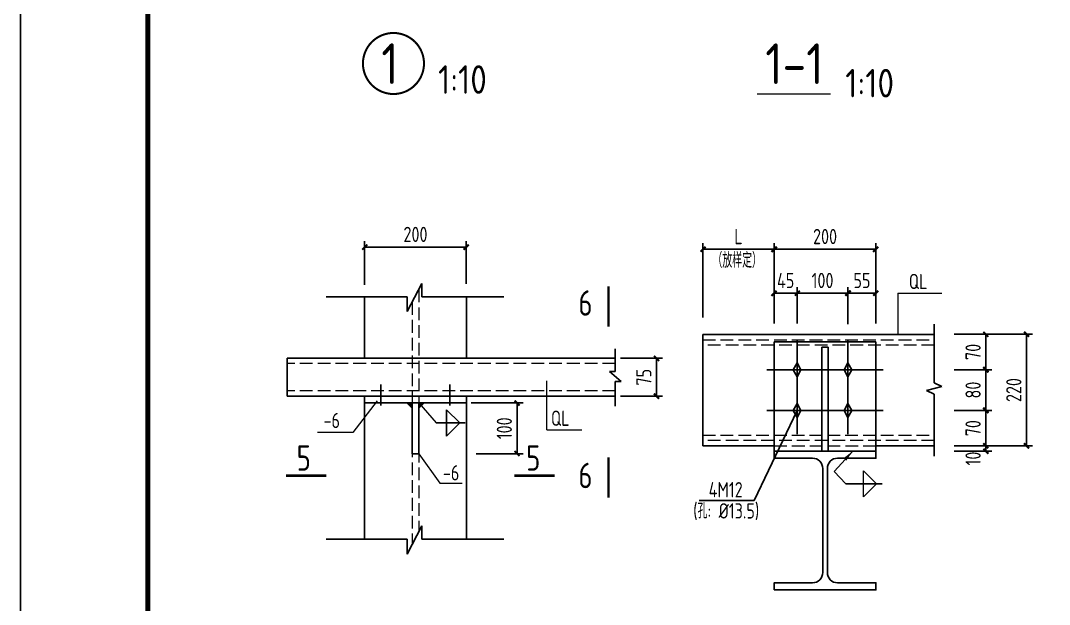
# Model space of a CAD drawing. Header units: millimetres. Extents: x 866561 to 876967, y 40200 to 44891.
# Drawn here: x 874159.4 to 874361.6, y 40578.3 to 40693.1 of the extents above; entities that cross this region are included whole.
import ezdxf

# ---------------------------------------------------------------- set-up
doc = ezdxf.new("R2010")
doc.units = ezdxf.units.MM
doc.header["$LTSCALE"] = 1000
doc.header["$MEASUREMENT"] = 0
doc.linetypes.add('DASH', pattern=[0.35, 0.25, -0.1])
doc.linetypes.add('DOTE', pattern=[2.42, 2, -0.2, 0.02, -0.2])
for name, color, linetype, lineweight in [('1', 4, 'Continuous', 70), ('D3', 62, 'Continuous', 9), ('LZ', 64, 'Continuous', 9), ('数字', 3, 'Continuous', 9)]:
    doc.layers.add(name, color=color, linetype=linetype, lineweight=lineweight)
for name, color, linetype in [('D1', 112, 'Continuous'), ('D2', 6, 'Continuous'), ('DIM', 7, 'Continuous'), ('DOTE', 1, 'DOTE'), ('GJ', 6, 'Continuous'), ('Prof', 2, 'Continuous'), ('PUB_DIM', 3, 'Continuous'), ('THIN', 7, 'Continuous'), ('文字', 7, 'Continuous'), ('桩', 6, 'Continuous')]:
    doc.layers.add(name, color=color, linetype=linetype)
doc.styles.add('GBHZ', font='gbenor.shx', dxfattribs={"width": 0.9, "bigfont": 'gbcbig.shx'})
doc.dimstyles.new('Y10', dxfattribs={"dimscale": 0, "dimtxt": 3, "dimasz": 0.01, "dimexe": 1.2, "dimexo": 1, "dimgap": 1, "dimtad": 1, "dimdec": 0, "dimlfac": 10, "dimzin": 0, "dimdsep": 46, "dimtxsty": 'GBHZ', "dimblk1": 'DX', "dimblk2": 'DX', "dimsah": 1, "dimcen": 0.09, "dimdle": 1, "dimadec": 0, "dimazin": 0, "dimtfac": 1, "dimtdec": 0, "dimtix": 1, "dimtmove": 2, "dimatfit": 3, "dimldrblk": 'DX', "dimfxl": 0, "dimtolj": 1, "dimtzin": 0, "dimarcsym": 0})

# ---------------------------------------------------------------- blocks, each defined once
blk = doc.blocks.new('DX')
at = {"color": 0, "linetype": 'ByBlock', "const_width": 40}
blk.add_lwpolyline([(-54, -51), (46, 49)], dxfattribs=at)
blk = doc.blocks.new('*D868')
at = {"layer": 'Defpoints', "color": 0, "linetype": 'ByBlock'}
for p in [(874293.47, 40648.09), (874307.5, 40638.91), (874293.47, 40633.67)]:
    blk.add_point(p, dxfattribs=at)
at = {"layer": 'DIM', "color": 0, "linetype": 'ByBlock', "lineweight": -2}
for p, q in [((874293.47, 40634.67), (874293.47, 40649.29)), ((874307.5, 40639.91), (874307.5, 40649.29)), ((874307.49, 40648.09), (874293.48, 40648.09))]:
    blk.add_line(p, q, dxfattribs=at)
at = {"layer": 'DIM', "color": 0, "linetype": 'ByBlock', "lineweight": -2, "xscale": 0.01, "yscale": 0.01, "zscale": 0.01, "rotation": 180}
blk.add_blockref('DX', (874293.47, 40648.09), dxfattribs=at)
at = {"layer": 'DIM', "color": 0, "linetype": 'ByBlock', "lineweight": -2, "xscale": 0.01, "yscale": 0.01, "zscale": 0.01}
blk.add_blockref('DX', (874307.5, 40648.09), dxfattribs=at)
at = {"layer": 'DIM', "color": 0, "linetype": 'ByBlock', "insert": (874300.48, 40650.59), "char_height": 3, "attachment_point": 5, "style": 'GBHZ'}
blk.add_mtext('\\A1;L', dxfattribs=at)
blk = doc.blocks.new('*D869')
at = {"layer": 'Defpoints', "color": 0, "linetype": 'ByBlock'}
for p in [(874246.98, 40648.51), (874226.98, 40640.08), (874246.98, 40640.29)]:
    blk.add_point(p, dxfattribs=at)
at = {"layer": 'DIM', "color": 0, "linetype": 'ByBlock', "lineweight": -2}
for p, q in [((874226.98, 40641.08), (874226.98, 40649.71)), ((874226.99, 40648.51), (874246.97, 40648.51)), ((874246.98, 40641.29), (874246.98, 40649.71))]:
    blk.add_line(p, q, dxfattribs=at)
at = {"layer": 'DIM', "color": 0, "linetype": 'ByBlock', "lineweight": -2, "xscale": 0.01, "yscale": 0.01, "zscale": 0.01, "rotation": 180}
blk.add_blockref('DX', (874226.98, 40648.51), dxfattribs=at)
at = {"layer": 'DIM', "color": 0, "linetype": 'ByBlock', "lineweight": -2, "xscale": 0.01, "yscale": 0.01, "zscale": 0.01}
blk.add_blockref('DX', (874246.98, 40648.51), dxfattribs=at)
at = {"layer": 'DIM', "color": 0, "linetype": 'ByBlock', "insert": (874236.98, 40651.01), "char_height": 3, "attachment_point": 5, "style": 'GBHZ'}
blk.add_mtext('\\A1;200', dxfattribs=at)
blk = doc.blocks.new('*D870')
at = {"layer": 'Defpoints', "color": 0, "linetype": 'ByBlock'}
for p in [(874246.9, 40617.89), (874247.9, 40607.89), (874256.95, 40607.89)]:
    blk.add_point(p, dxfattribs=at)
at = {"layer": 'DIM', "color": 0, "linetype": 'ByBlock', "lineweight": -2}
for p, q in [((874247.9, 40617.89), (874258.15, 40617.89)), ((874256.95, 40617.88), (874256.95, 40607.9)), ((874248.9, 40607.89), (874258.15, 40607.89))]:
    blk.add_line(p, q, dxfattribs=at)
at = {"layer": 'DIM', "color": 0, "linetype": 'ByBlock', "lineweight": -2, "xscale": 0.01, "yscale": 0.01, "zscale": 0.01}
for p, rotation in [((874256.95, 40617.89), 90), ((874256.95, 40607.89), 270)]:
    blk.add_blockref('DX', p, dxfattribs=dict(at, rotation=rotation))
at = {"layer": 'DIM', "color": 0, "linetype": 'ByBlock', "insert": (874254.45, 40612.89), "char_height": 3, "attachment_point": 5, "rotation": 90, "style": 'GBHZ'}
blk.add_mtext('\\A1;100', dxfattribs=at)
blk = doc.blocks.new('*D871')
at = {"layer": 'Defpoints', "color": 0, "linetype": 'ByBlock'}
for p in [(874276.27, 40626.68), (874276.27, 40619.18), (874284.37, 40619.18)]:
    blk.add_point(p, dxfattribs=at)
at = {"layer": 'DIM', "color": 0, "linetype": 'ByBlock', "lineweight": -2}
for p, q in [((874277.27, 40626.68), (874285.57, 40626.68)), ((874284.37, 40626.67), (874284.37, 40619.19)), ((874277.27, 40619.18), (874285.57, 40619.18))]:
    blk.add_line(p, q, dxfattribs=at)
at = {"layer": 'DIM', "color": 0, "linetype": 'ByBlock', "lineweight": -2, "xscale": 0.01, "yscale": 0.01, "zscale": 0.01}
for p, rotation in [((874284.37, 40626.68), 90), ((874284.37, 40619.18), 270)]:
    blk.add_blockref('DX', p, dxfattribs=dict(at, rotation=rotation))
at = {"layer": 'DIM', "color": 0, "linetype": 'ByBlock', "insert": (874281.87, 40622.93), "char_height": 3, "attachment_point": 5, "rotation": 90, "style": 'GBHZ'}
blk.add_mtext('\\A1;75', dxfattribs=at)
blk = doc.blocks.new('*D872')
at = {"layer": 'Defpoints', "color": 0, "linetype": 'ByBlock'}
for p in [(874341.86, 40609.41), (874341.86, 40608.41), (874349.1, 40609.41)]:
    blk.add_point(p, dxfattribs=at)
at = {"layer": 'DIM', "color": 0, "linetype": 'ByBlock', "lineweight": -2}
for p, q in [((874342.86, 40609.41), (874350.3, 40609.41)), ((874342.86, 40608.41), (874350.3, 40608.41)), ((874349.1, 40609.42), (874349.1, 40609.43)), ((874349.1, 40608.41), (874349.1, 40609.41)), ((874349.1, 40608.4), (874349.1, 40608.39))]:
    blk.add_line(p, q, dxfattribs=at)
at = {"layer": 'DIM', "color": 0, "linetype": 'ByBlock', "lineweight": -2, "xscale": 0.01, "yscale": 0.01, "zscale": 0.01}
for p, rotation in [((874349.1, 40609.41), 270), ((874349.1, 40608.41), 90)]:
    blk.add_blockref('DX', p, dxfattribs=dict(at, rotation=rotation))
at = {"layer": 'DIM', "color": 0, "linetype": 'ByBlock', "insert": (874346.6, 40606.94), "char_height": 3, "attachment_point": 5, "rotation": 90, "style": 'GBHZ'}
blk.add_mtext('\\A1;10', dxfattribs=at)
blk = doc.blocks.new('*D873')
at = {"layer": 'Defpoints', "color": 0, "linetype": 'ByBlock'}
for p in [(874341.86, 40616.41), (874349.1, 40616.41), (874341.86, 40609.41)]:
    blk.add_point(p, dxfattribs=at)
at = {"layer": 'DIM', "color": 0, "linetype": 'ByBlock', "lineweight": -2}
for p, q in [((874342.86, 40616.41), (874350.3, 40616.41)), ((874349.1, 40609.42), (874349.1, 40616.4)), ((874342.86, 40609.41), (874350.3, 40609.41))]:
    blk.add_line(p, q, dxfattribs=at)
at = {"layer": 'DIM', "color": 0, "linetype": 'ByBlock', "lineweight": -2, "xscale": 0.01, "yscale": 0.01, "zscale": 0.01}
for p, rotation in [((874349.1, 40616.41), 90), ((874349.1, 40609.41), 270)]:
    blk.add_blockref('DX', p, dxfattribs=dict(at, rotation=rotation))
at = {"layer": 'DIM', "color": 0, "linetype": 'ByBlock', "insert": (874346.6, 40612.91), "char_height": 3, "attachment_point": 5, "rotation": 90, "style": 'GBHZ'}
blk.add_mtext('\\A1;70', dxfattribs=at)
blk = doc.blocks.new('*D874')
at = {"layer": 'Defpoints', "color": 0, "linetype": 'ByBlock'}
for p in [(874341.86, 40624.41), (874349.1, 40624.41), (874341.86, 40616.41)]:
    blk.add_point(p, dxfattribs=at)
at = {"layer": 'DIM', "color": 0, "linetype": 'ByBlock', "lineweight": -2}
for p, q in [((874342.86, 40624.41), (874350.3, 40624.41)), ((874349.1, 40616.42), (874349.1, 40624.4)), ((874342.86, 40616.41), (874350.3, 40616.41))]:
    blk.add_line(p, q, dxfattribs=at)
at = {"layer": 'DIM', "color": 0, "linetype": 'ByBlock', "lineweight": -2, "xscale": 0.01, "yscale": 0.01, "zscale": 0.01}
for p, rotation in [((874349.1, 40624.41), 90), ((874349.1, 40616.41), 270)]:
    blk.add_blockref('DX', p, dxfattribs=dict(at, rotation=rotation))
at = {"layer": 'DIM', "color": 0, "linetype": 'ByBlock', "insert": (874346.6, 40620.41), "char_height": 3, "attachment_point": 5, "rotation": 90, "style": 'GBHZ'}
blk.add_mtext('\\A1;80', dxfattribs=at)
blk = doc.blocks.new('*D875')
at = {"layer": 'Defpoints', "color": 0, "linetype": 'ByBlock'}
for p in [(874341.86, 40631.41), (874349.1, 40631.41), (874341.86, 40624.41)]:
    blk.add_point(p, dxfattribs=at)
at = {"layer": 'DIM', "color": 0, "linetype": 'ByBlock', "lineweight": -2}
for p, q in [((874342.86, 40631.41), (874350.3, 40631.41)), ((874349.1, 40624.42), (874349.1, 40631.4)), ((874342.86, 40624.41), (874350.3, 40624.41))]:
    blk.add_line(p, q, dxfattribs=at)
at = {"layer": 'DIM', "color": 0, "linetype": 'ByBlock', "lineweight": -2, "xscale": 0.01, "yscale": 0.01, "zscale": 0.01}
for p, rotation in [((874349.1, 40631.41), 90), ((874349.1, 40624.41), 270)]:
    blk.add_blockref('DX', p, dxfattribs=dict(at, rotation=rotation))
at = {"layer": 'DIM', "color": 0, "linetype": 'ByBlock', "insert": (874346.6, 40627.91), "char_height": 3, "attachment_point": 5, "rotation": 90, "style": 'GBHZ'}
blk.add_mtext('\\A1;70', dxfattribs=at)
blk = doc.blocks.new('*D876')
at = {"layer": 'Defpoints', "color": 0, "linetype": 'ByBlock'}
for p in [(874341.86, 40631.41), (874341.86, 40609.41), (874357.1, 40609.41)]:
    blk.add_point(p, dxfattribs=at)
at = {"layer": 'DIM', "color": 0, "linetype": 'ByBlock', "lineweight": -2}
for p, q in [((874342.86, 40631.41), (874358.3, 40631.41)), ((874357.1, 40631.4), (874357.1, 40609.42)), ((874342.86, 40609.41), (874358.3, 40609.41))]:
    blk.add_line(p, q, dxfattribs=at)
at = {"layer": 'DIM', "color": 0, "linetype": 'ByBlock', "lineweight": -2, "xscale": 0.01, "yscale": 0.01, "zscale": 0.01}
for p, rotation in [((874357.1, 40631.41), 90), ((874357.1, 40609.41), 270)]:
    blk.add_blockref('DX', p, dxfattribs=dict(at, rotation=rotation))
at = {"layer": 'DIM', "color": 0, "linetype": 'ByBlock', "insert": (874354.6, 40620.41), "char_height": 3, "attachment_point": 5, "rotation": 90, "style": 'GBHZ'}
blk.add_mtext('\\A1;220', dxfattribs=at)
blk = doc.blocks.new('*D877')
at = {"layer": 'Defpoints', "color": 0, "linetype": 'ByBlock'}
for p in [(874312, 40639.45), (874307.5, 40632.5), (874312, 40632.5)]:
    blk.add_point(p, dxfattribs=at)
at = {"layer": 'DIM', "color": 0, "linetype": 'ByBlock', "lineweight": -2}
for p, q in [((874307.5, 40633.5), (874307.5, 40640.65)), ((874312, 40633.5), (874312, 40640.65)), ((874307.49, 40639.45), (874307.48, 40639.45)), ((874307.5, 40639.45), (874312, 40639.45)), ((874312.01, 40639.45), (874312.02, 40639.45))]:
    blk.add_line(p, q, dxfattribs=at)
at = {"layer": 'DIM', "color": 0, "linetype": 'ByBlock', "lineweight": -2, "xscale": 0.01, "yscale": 0.01, "zscale": 0.01}
blk.add_blockref('DX', (874307.5, 40639.45), dxfattribs=at)
at = {"layer": 'DIM', "color": 0, "linetype": 'ByBlock', "lineweight": -2, "xscale": 0.01, "yscale": 0.01, "zscale": 0.01, "rotation": 180}
blk.add_blockref('DX', (874312, 40639.45), dxfattribs=at)
at = {"layer": 'DIM', "color": 0, "linetype": 'ByBlock', "insert": (874309.75, 40641.95), "char_height": 3, "attachment_point": 5, "style": 'GBHZ'}
blk.add_mtext('\\A1;45', dxfattribs=at)
blk = doc.blocks.new('*D878')
at = {"layer": 'Defpoints', "color": 0, "linetype": 'ByBlock'}
for p in [(874312, 40639.45), (874312, 40632.5), (874322, 40632.36)]:
    blk.add_point(p, dxfattribs=at)
at = {"layer": 'DIM', "color": 0, "linetype": 'ByBlock', "lineweight": -2}
for p, q in [((874312, 40633.5), (874312, 40640.65)), ((874322, 40633.36), (874322, 40640.65)), ((874321.99, 40639.45), (874312.01, 40639.45))]:
    blk.add_line(p, q, dxfattribs=at)
at = {"layer": 'DIM', "color": 0, "linetype": 'ByBlock', "lineweight": -2, "xscale": 0.01, "yscale": 0.01, "zscale": 0.01, "rotation": 180}
blk.add_blockref('DX', (874312, 40639.45), dxfattribs=at)
at = {"layer": 'DIM', "color": 0, "linetype": 'ByBlock', "lineweight": -2, "xscale": 0.01, "yscale": 0.01, "zscale": 0.01}
blk.add_blockref('DX', (874322, 40639.45), dxfattribs=at)
at = {"layer": 'DIM', "color": 0, "linetype": 'ByBlock', "insert": (874317, 40641.95), "char_height": 3, "attachment_point": 5, "style": 'GBHZ'}
blk.add_mtext('\\A1;100', dxfattribs=at)
blk = doc.blocks.new('*D879')
at = {"layer": 'Defpoints', "color": 0, "linetype": 'ByBlock'}
for p in [(874322, 40639.45), (874322, 40632.5), (874327.5, 40632.5)]:
    blk.add_point(p, dxfattribs=at)
at = {"layer": 'DIM', "color": 0, "linetype": 'ByBlock', "lineweight": -2}
for p, q in [((874322, 40633.5), (874322, 40640.65)), ((874327.5, 40633.5), (874327.5, 40640.65)), ((874327.49, 40639.45), (874322.01, 40639.45))]:
    blk.add_line(p, q, dxfattribs=at)
at = {"layer": 'DIM', "color": 0, "linetype": 'ByBlock', "lineweight": -2, "xscale": 0.01, "yscale": 0.01, "zscale": 0.01, "rotation": 180}
blk.add_blockref('DX', (874322, 40639.45), dxfattribs=at)
at = {"layer": 'DIM', "color": 0, "linetype": 'ByBlock', "lineweight": -2, "xscale": 0.01, "yscale": 0.01, "zscale": 0.01}
blk.add_blockref('DX', (874327.5, 40639.45), dxfattribs=at)
at = {"layer": 'DIM', "color": 0, "linetype": 'ByBlock', "insert": (874324.75, 40641.95), "char_height": 3, "attachment_point": 5, "style": 'GBHZ'}
blk.add_mtext('\\A1;55', dxfattribs=at)
blk = doc.blocks.new('*D880')
at = {"layer": 'Defpoints', "color": 0, "linetype": 'ByBlock'}
for p in [(874327.5, 40648.09), (874307.5, 40634.5), (874327.5, 40634.5)]:
    blk.add_point(p, dxfattribs=at)
at = {"layer": 'DIM', "color": 0, "linetype": 'ByBlock', "lineweight": -2}
for p, q in [((874307.5, 40635.5), (874307.5, 40649.29)), ((874327.5, 40635.5), (874327.5, 40649.29)), ((874307.51, 40648.09), (874327.49, 40648.09))]:
    blk.add_line(p, q, dxfattribs=at)
at = {"layer": 'DIM', "color": 0, "linetype": 'ByBlock', "lineweight": -2, "xscale": 0.01, "yscale": 0.01, "zscale": 0.01, "rotation": 180}
blk.add_blockref('DX', (874307.5, 40648.09), dxfattribs=at)
at = {"layer": 'DIM', "color": 0, "linetype": 'ByBlock', "lineweight": -2, "xscale": 0.01, "yscale": 0.01, "zscale": 0.01}
blk.add_blockref('DX', (874327.5, 40648.09), dxfattribs=at)
at = {"layer": 'DIM', "color": 0, "linetype": 'ByBlock', "insert": (874317.5, 40650.59), "char_height": 3, "attachment_point": 5, "style": 'GBHZ'}
blk.add_mtext('\\A1;200', dxfattribs=at)

msp = doc.modelspace()

# ---------------------------------------------------------------- linework, layer by layer
for p, q in [((874159.353, 40208.139), (874159.353, 40802.139)), ((874159.353, 40802.139), (874159.353, 40208.139))]:
    msp.add_line(p, q)
at = {"color": 0, "const_width": 1}
msp.add_lwpolyline([(874990.353, 40218.139), (874184.353, 40218.139), (874184.353, 40792.139), (874990.353, 40792.139)], close=True, dxfattribs=at)
at = {"linetype": 'ByBlock', "ltscale": 0.5, "const_width": 0.4}
msp.add_lwpolyline([(874226.655, 40684.617, 1), (874238.655, 40684.617, 1)], format="xyb", close=True, dxfattribs=at)
at = {"layer": '1', "const_width": 0.48}
for points in [[(874274.907, 40640.802), (874274.907, 40632.88)], [(874274.907, 40607.18), (874274.907, 40599.258)], [(874211.531, 40603.579), (874219.453, 40603.579)], [(874256.397, 40603.579), (874264.319, 40603.579)]]:
    msp.add_lwpolyline(points, dxfattribs=at)
at = {"layer": 'D1'}
for p, q in [((874235.38, 40635.835), (874238.255, 40641.385)), ((874238.255, 40641.385), (874238.255, 40638.768)), ((874219.453, 40638.768), (874235.38, 40638.768)), ((874235.38, 40638.768), (874235.38, 40635.835)), ((874238.255, 40638.768), (874254.363, 40638.768)), ((874276.266, 40628.495), (874276.266, 40624.066)), ((874277.39, 40622.085), (874275.142, 40624.066)), ((874275.142, 40624.066), (874276.266, 40624.066)), ((874276.266, 40622.085), (874276.266, 40617.25)), ((874276.266, 40622.085), (874277.39, 40622.085)), ((874243.108, 40616.5), (874243.108, 40611.362)), ((874243.108, 40616.5), (874245.677, 40613.931)), ((874241.078, 40613.931), (874246.758, 40613.931)), ((874243.108, 40611.362), (874245.677, 40613.931)), ((874325.023, 40604.527), (874327.592, 40601.957)), ((874321.563, 40601.957), (874328.709, 40601.957)), ((874325.023, 40599.388), (874327.592, 40601.957)), ((874235.38, 40588.149), (874238.255, 40593.699)), ((874238.255, 40593.699), (874238.255, 40591.081)), ((874219.453, 40591.081), (874235.38, 40591.081)), ((874235.38, 40591.081), (874235.38, 40588.149)), ((874238.255, 40591.081), (874254.363, 40591.081))]:
    msp.add_line(p, q, dxfattribs=at)
at = {"layer": 'D1', "color": 251}
for p, q in [((874311.996, 40616.406), (874303.584, 40598.69)), ((874303.584, 40598.69), (874292.761, 40598.69))]:
    msp.add_line(p, q, dxfattribs=at)
at = {"layer": 'D2'}
for p, q in [((874226.984, 40638.768), (874226.984, 40626.675)), ((874246.984, 40638.768), (874246.984, 40626.675)), ((874338.961, 40631.363), (874293.463, 40631.363)), ((874307.496, 40631.363), (874327.496, 40631.363)), ((874307.496, 40629.871), (874307.496, 40608.409)), ((874327.496, 40629.871), (874307.496, 40629.871)), ((874316.854, 40608.409), (874316.854, 40628.871)), ((874316.854, 40628.871), (874318.138, 40628.871)), ((874318.138, 40608.409), (874318.138, 40628.871)), ((874327.496, 40629.871), (874327.496, 40608.409)), ((874211.781, 40626.675), (874237.626, 40626.675)), ((874276.266, 40626.675), (874237.626, 40626.675)), ((874276.266, 40619.177), (874211.781, 40619.177)), ((874226.984, 40619.177), (874226.984, 40617.892)), ((874226.984, 40619.177), (874246.984, 40619.177)), ((874226.984, 40619.177), (874226.984, 40591.081)), ((874246.984, 40619.177), (874246.984, 40617.892)), ((874246.984, 40619.177), (874246.984, 40591.081)), ((874226.984, 40617.892), (874246.984, 40617.892)), ((874236.341, 40617.892), (874236.341, 40607.889)), ((874237.626, 40607.889), (874237.626, 40617.892)), ((874293.463, 40609.409), (874307.496, 40609.409)), ((874338.961, 40609.409), (874327.496, 40609.409)), ((874236.341, 40607.889), (874237.626, 40607.889))]:
    msp.add_line(p, q, dxfattribs=at)
at = {"layer": 'D2', "linetype": 'Continuous'}
for p, q in [((874293.463, 40631.363), (874293.463, 40609.409)), ((874230.203, 40621.497), (874230.203, 40617.357)), ((874243.765, 40621.497), (874243.765, 40617.357))]:
    msp.add_line(p, q, dxfattribs=at)
at = {"layer": 'D3'}
for p, q in [((874331.817, 40639.473), (874340.432, 40639.473)), ((874331.817, 40639.473), (874331.817, 40631.363)), ((874262.82, 40612.581), (874262.82, 40622.246)), ((874229.453, 40618.32), (874224.692, 40612.095)), ((874235.271, 40617.892), (874236.341, 40616.821)), ((874237.626, 40617.892), (874241.078, 40613.931)), ((874238.697, 40617.892), (874237.626, 40616.821)), ((874224.692, 40612.095), (874217.738, 40612.095)), ((874262.82, 40612.581), (874269.668, 40612.581)), ((874319.271, 40604.427), (874322.941, 40608.409)), ((874237.626, 40607.889), (874241.793, 40602.076)), ((874319.271, 40604.427), (874321.563, 40601.957)), ((874325.023, 40599.388), (874325.023, 40604.527)), ((874241.793, 40602.076), (874246.131, 40602.076))]:
    msp.add_line(p, q, dxfattribs=at)
for points in [[(874235.271, 40617.892), (874236.341, 40617.892), (874236.341, 40616.821), (874236.341, 40617.892)], [(874238.697, 40617.892), (874237.626, 40617.892), (874237.626, 40616.821), (874237.626, 40617.892)], [(874321.678, 40606.516), (874322.941, 40608.409), (874321.678, 40606.516), (874321.129, 40606.996)]]:
    msp.add_solid(points, dxfattribs=at)
at = {"layer": 'DOTE', "linetype": 'DOTE', "ltscale": 5}
for p, q in [((874311.996, 40611.731), (874311.996, 40630.292)), ((874321.996, 40611.731), (874321.996, 40630.292)), ((874306.045, 40624.409), (874328.947, 40624.409)), ((874306.045, 40616.406), (874328.947, 40616.406))]:
    msp.add_line(p, q, dxfattribs=at)
at = {"layer": 'GJ', "linetype": 'Continuous'}
msp.add_line((874211.781, 40619.177), (874211.781, 40626.675), dxfattribs=at)
at = {"layer": 'LZ', "linetype": 'DASH', "ltscale": 0.01}
for p, q in [((874237.626, 40640.17), (874237.626, 40592.484)), ((874236.341, 40637.691), (874236.341, 40590.005)), ((874293.463, 40630.292), (874338.961, 40630.292)), ((874338.961, 40629.222), (874293.463, 40629.222)), ((874276.266, 40625.605), (874211.781, 40625.605)), ((874276.266, 40620.247), (874211.781, 40620.247)), ((874293.463, 40611.55), (874338.961, 40611.55)), ((874338.961, 40610.48), (874293.463, 40610.48)), ((874307.496, 40609.409), (874327.496, 40609.409))]:
    msp.add_line(p, q, dxfattribs=at)
at = {"layer": 'Prof'}
msp.add_lwpolyline([(874307.496, 40581.107), (874327.496, 40581.107), (874327.496, 40582.507), (874319.946, 40582.507, -0.4142136), (874317.946, 40584.507), (874317.946, 40605.009, -0.4142136), (874319.946, 40607.009), (874327.496, 40607.009), (874327.496, 40608.409), (874307.496, 40608.409), (874307.496, 40607.009), (874315.046, 40607.009, -0.4142136), (874317.046, 40605.009), (874317.046, 40584.507, -0.4142136), (874315.046, 40582.507), (874307.496, 40582.507)], format="xyb", close=True, dxfattribs=at)
at = {"layer": 'THIN', "linetype": 'ByBlock'}
for p, q in [((874338.961, 40633.363), (874338.961, 40621.842)), ((874340.461, 40621.092), (874337.461, 40620.342)), ((874337.461, 40620.342), (874338.961, 40619.592)), ((874338.961, 40621.842), (874340.461, 40621.092)), ((874338.961, 40619.592), (874338.961, 40607.409))]:
    msp.add_line(p, q, dxfattribs=at)
at = {"layer": '文字', "color": 6, "const_width": 0.32}
msp.add_lwpolyline([(874304.131, 40678.617), (874318.589, 40678.617)], dxfattribs=at)
at = {"layer": '桩'}
for p, q in [((874311.247, 40624.409), (874311.996, 40625.791)), ((874311.247, 40624.409), (874311.996, 40623.028)), ((874312.745, 40624.409), (874311.996, 40625.791)), ((874312.745, 40624.409), (874311.996, 40623.028)), ((874321.247, 40624.409), (874321.996, 40625.791)), ((874321.247, 40624.409), (874321.996, 40623.028)), ((874322.745, 40624.409), (874321.996, 40625.791)), ((874322.745, 40624.409), (874321.996, 40623.028)), ((874311.247, 40616.406), (874311.996, 40617.788)), ((874311.247, 40616.406), (874311.996, 40615.025)), ((874312.745, 40616.406), (874311.996, 40617.788)), ((874312.745, 40616.406), (874311.996, 40615.025)), ((874321.247, 40616.406), (874321.996, 40617.788)), ((874321.247, 40616.406), (874321.996, 40615.025)), ((874322.745, 40616.406), (874321.996, 40617.788)), ((874322.745, 40616.406), (874321.996, 40615.025))]:
    msp.add_line(p, q, dxfattribs=at)

# ---------------------------------------------------------------- texts
at = {"layer": 'DIM', "linetype": 'ByBlock', "style": 'GBHZ', "width": 0.9}
msp.add_text('（放样定）', height=3, dxfattribs=at).set_placement((874295.362, 40644.444))
at = {"layer": 'PUB_DIM', "style": 'GBHZ', "width": 0.9}
for s, p in [('6', (874269.005, 40635.025)), ('5', (874213.623, 40604.554)), ('5', (874258.741, 40604.554)), ('6', (874269.005, 40601.114))]:
    msp.add_text(s, height=5, dxfattribs=at).set_placement(p)
at = {"layer": '数字', "style": 'GBHZ', "width": 0.9}
for s, p in [('QL', (874333.966, 40640.262)), ('QL', (874263.618, 40613.37)), ('-6', (874218.91, 40612.933)), ('-6', (874242.375, 40602.641)), ('4M12', (874294.612, 40599.314)), ('(孔: %%C13.5)', (874291.575, 40595.149))]:
    msp.add_text(s, height=3, dxfattribs=at).set_placement(p)
at = {"layer": '文字', "color": 6, "style": 'GBHZ'}
for s, height, p in [('1', 8, (874230.26, 40680.584)), ('1-1', 8, (874305.739, 40680.569)), ('1:10', 5.6, (874241.422, 40678.665, -0.009)), ('1:10', 5.6, (874321.468, 40677.948))]:
    msp.add_text(s, height=height, dxfattribs=at).set_placement(p)

# ---------------------------------------------------------------- dimensions: what is measured, and where the dimension line sits
at = {"layer": 'DIM', "linetype": 'ByBlock'}
for base, p1, p2, picture, middle in [((874246.984, 40648.509), (874226.984, 40640.076), (874246.984, 40640.29), '*D869', (874236.984, 40651.009)), ((874327.496, 40648.092), (874307.496, 40634.505), (874327.496, 40634.505), '*D880', (874317.496, 40650.592)), ((874311.996, 40639.452), (874307.496, 40632.505), (874311.996, 40632.505), '*D877', (874309.746, 40641.952))]:
    dim = msp.add_linear_dim(base=base, p1=p1, p2=p2, dimstyle='Y10', override={"dimscale": 1}, dxfattribs=at)
    dim.commit()
    dim.dimension.update_dxf_attribs({"geometry": picture, "text_midpoint": middle})
dim = msp.add_linear_dim(base=(874293.469, 40648.092), p1=(874307.496, 40638.913), p2=(874293.469, 40633.672), text='L', dimstyle='Y10', override={"dimscale": 1}, dxfattribs=at)
dim.commit()
dim.dimension.update_dxf_attribs({"geometry": '*D868', "text_midpoint": (874300.482, 40650.592)})
for base, p1, p2, angle, picture, middle in [((874311.996, 40639.452), (874321.996, 40632.364), (874311.996, 40632.505), 180, '*D878', (874316.996, 40641.952)), ((874321.996, 40639.452), (874327.496, 40632.505), (874321.996, 40632.505), 180, '*D879', (874324.746, 40641.952)), ((874349.101, 40631.406), (874341.863, 40624.409), (874341.863, 40631.406), 90, '*D875', (874346.601, 40627.908)), ((874357.1, 40609.409), (874341.863, 40631.406), (874341.863, 40609.409), 90, '*D876', (874354.6, 40620.408)), ((874284.366, 40619.177), (874276.266, 40626.675), (874276.266, 40619.177), 270, '*D871', (874281.866, 40622.926)), ((874349.101, 40624.409), (874341.863, 40616.406), (874341.863, 40624.409), 90, '*D874', (874346.601, 40620.408)), ((874256.951, 40607.889), (874246.905, 40617.892), (874247.905, 40607.889), 270, '*D870', (874254.451, 40612.891)), ((874349.101, 40616.406), (874341.863, 40609.409), (874341.863, 40616.406), 90, '*D873', (874346.601, 40612.908))]:
    dim = msp.add_linear_dim(base=base, p1=p1, p2=p2, angle=angle, dimstyle='Y10', override={"dimscale": 1}, dxfattribs=at)
    dim.commit()
    dim.dimension.update_dxf_attribs({"geometry": picture, "text_midpoint": middle})
dim = msp.add_linear_dim(base=(874349.101, 40609.409), p1=(874341.863, 40608.409), p2=(874341.863, 40609.409), angle=90, dimstyle='Y10', override={"dimscale": 1}, dxfattribs=at)
dim.commit()
dim.dimension.update_dxf_attribs({"geometry": '*D872', "text_midpoint": (874346.601, 40606.94), "dimtype": 160})

doc.saveas('drawing.dxf')
